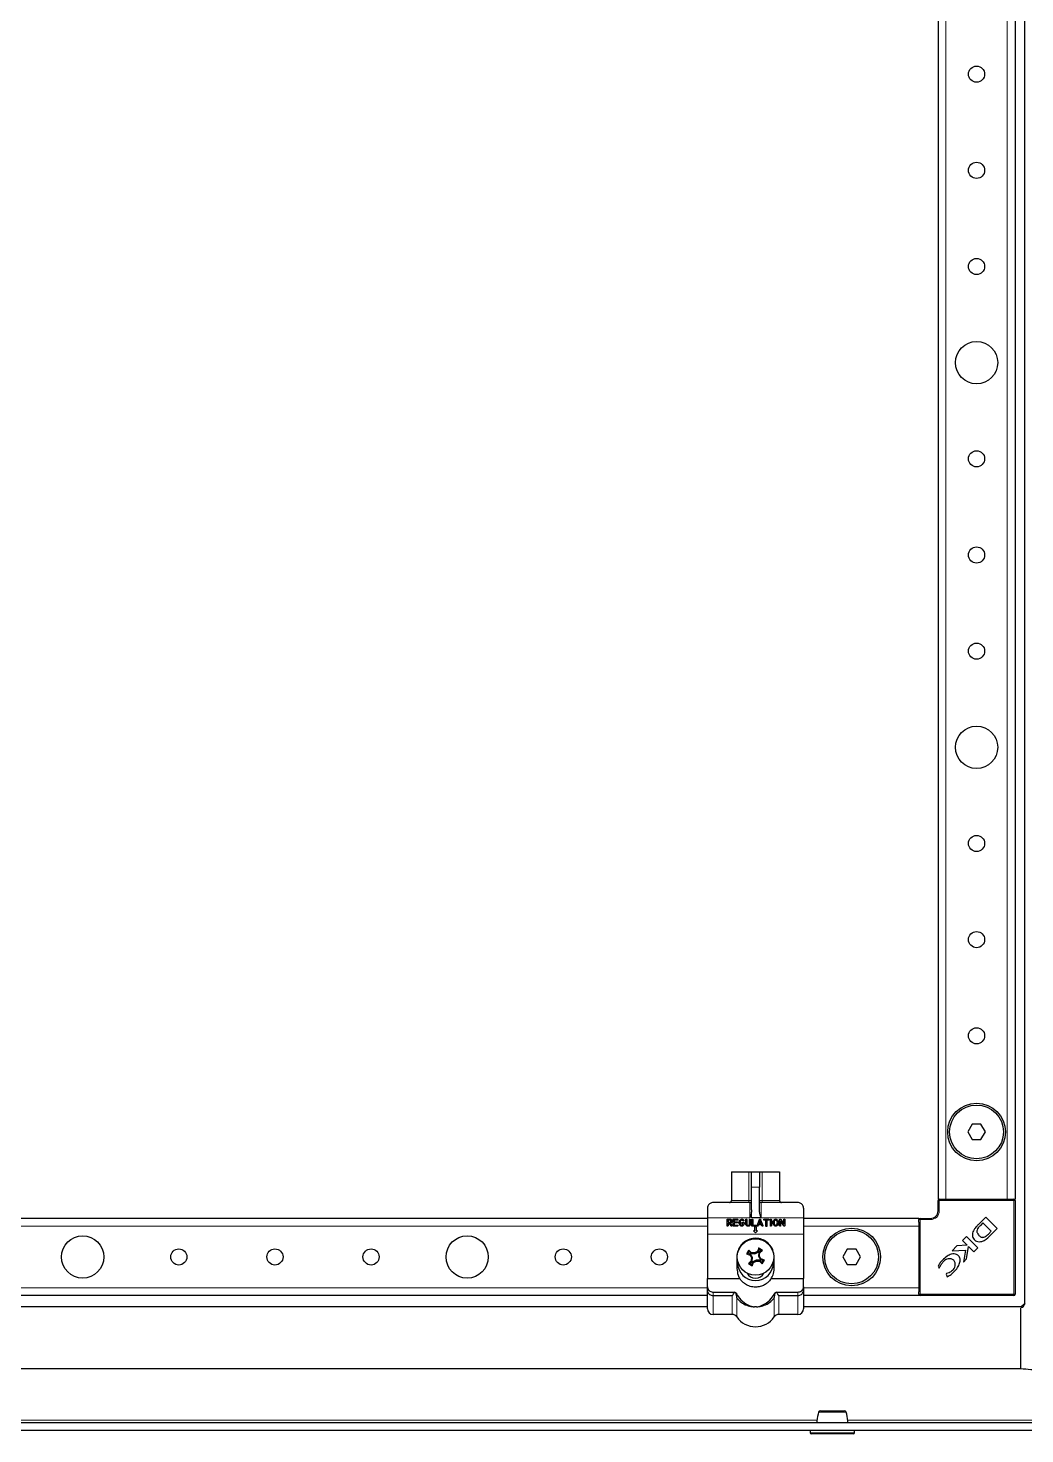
# Model space of a CAD drawing. Header units: millimetres. Extents: x -367 to 1520, y -1456 to 1043.
# Drawn here: x 1069 to 1328.3, y -1275.1 to -909.6 of the extents above; entities that cross this region are included whole.
import ezdxf

# ---------------------------------------------------------------- set-up
doc = ezdxf.new("R2010")
doc.units = ezdxf.units.MM

msp = doc.modelspace()

# ---------------------------------------------------------------- linework, layer by layer
at = {"color": 7, "linetype": 'Continuous', "lineweight": 25}
for p, q in [((1328.21, 847.88), (1328.21, -1241.12)), ((1305.71, 820.88), (1305.71, -1214.12)), ((1325.71, 820.88), (1325.71, -1214.12)), ((1314.55, -1194.62), (1313.4, -1196.62)), ((1316.86, -1194.62), (1314.55, -1194.62)), ((1318.02, -1196.62), (1316.86, -1194.62)), ((1313.4, -1196.62), (1314.55, -1198.62)), ((1314.55, -1198.62), (1316.86, -1198.62)), ((1316.86, -1198.62), (1318.02, -1196.62)), ((1251.96, -1206.97), (1251.96, -1214.47)), ((1251.96, -1206.97), (1256.48, -1206.97)), ((1256.48, -1206.97), (1257.21, -1206.97)), ((1257.21, -1206.97), (1259.21, -1206.97)), ((1257.21, -1210.97), (1257.21, -1206.97)), ((1259.21, -1206.97), (1259.21, -1210.97)), ((1259.21, -1206.97), (1259.93, -1206.97)), ((1259.93, -1206.97), (1264.46, -1206.97)), ((1264.46, -1206.97), (1264.46, -1214.47)), ((1257.21, -1216.91), (1257.21, -1210.97)), ((1259.21, -1216.91), (1259.21, -1210.97)), ((1245.71, -1216.47), (1245.71, -1218.97)), ((1256.71, -1214.97), (1247.21, -1214.97)), ((1269.21, -1214.97), (1259.71, -1214.97)), ((1270.71, -1216.47), (1270.71, -1218.97)), ((1305.71, -1214.12), (1306.01, -1214.12)), ((1305.71, -1217.12), (1305.71, -1214.42)), ((1306.01, -1214.12), (1306.65, -1214.12)), ((1306.65, -1214.12), (1307.71, -1214.12)), ((1307.71, -1214.12), (1323.71, -1214.12)), ((1323.71, -1214.12), (1324.76, -1214.12)), ((1324.76, -1214.12), (1325.41, -1214.12)), ((1325.41, -1214.12), (1325.71, -1214.12)), ((1325.71, -1214.42), (1325.71, -1238.82)), ((1245.71, -1219.12), (865.71, -1219.12)), ((1245.71, -1218.97), (1245.71, -1223.22)), ((1250.8, -1220.99), (1250.8, -1219.32)), ((1250.8, -1219.32), (1251.56, -1219.32)), ((1251.56, -1219.58), (1251.06, -1219.58)), ((1251.06, -1219.58), (1251.06, -1220.09)), ((1251.06, -1220.09), (1251.65, -1220.09)), ((1251.35, -1220.35), (1251.06, -1220.35)), ((1251.06, -1220.35), (1251.06, -1220.98)), ((1251.85, -1221.06), (1251.35, -1220.35)), ((1251.66, -1220.35), (1252.06, -1220.92)), ((1252.41, -1219.32), (1253.47, -1219.32)), ((1252.41, -1221.09), (1252.41, -1219.32)), ((1253.47, -1219.58), (1252.67, -1219.58)), ((1252.67, -1219.58), (1252.67, -1219.99)), ((1252.67, -1219.99), (1253.42, -1219.99)), ((1253.42, -1220.26), (1252.67, -1220.26)), ((1252.67, -1220.26), (1252.67, -1220.83)), ((1254.74, -1220.16), (1255.24, -1220.16)), ((1254.94, -1220.42), (1254.74, -1220.42)), ((1255.24, -1220.16), (1255.24, -1220.46)), ((1255.67, -1220.51), (1255.67, -1219.43)), ((1255.93, -1219.43), (1255.93, -1220.51)), ((1256.67, -1220.49), (1256.67, -1219.43)), ((1256.94, -1219.43), (1256.94, -1220.5)), ((1257.23, -1221.12), (1257.23, -1219.46)), ((1257.49, -1219.46), (1257.49, -1220.86)), ((1258.65, -1220.94), (1259.22, -1219.41)), ((1259.38, -1219.65), (1259.08, -1220.52)), ((1259.08, -1220.52), (1259.71, -1220.52)), ((1259.71, -1220.52), (1259.38, -1219.65)), ((1259.55, -1219.43), (1260.14, -1220.94)), ((1260.48, -1219.32), (1261.6, -1219.32)), ((1260.89, -1219.58), (1260.48, -1219.58)), ((1260.89, -1221.05), (1260.89, -1219.58)), ((1261.6, -1219.58), (1261.2, -1219.58)), ((1261.2, -1219.58), (1261.2, -1221.05)), ((1262.07, -1220.99), (1262.07, -1219.45)), ((1262.33, -1219.45), (1262.33, -1220.99)), ((1264.49, -1220.98), (1264.49, -1219.42)), ((1265.59, -1221.01), (1264.75, -1219.74)), ((1264.75, -1219.74), (1264.75, -1220.98)), ((1264.76, -1219.38), (1265.57, -1220.61)), ((1265.57, -1220.61), (1265.57, -1219.43)), ((1265.83, -1219.43), (1265.83, -1220.99)), ((1270.71, -1218.97), (1270.71, -1223.22)), ((1300.71, -1219.12), (1270.71, -1219.12)), ((1300.71, -1219.12), (1300.71, -1219.42)), ((1300.71, -1220.07), (1300.71, -1219.42)), ((1300.71, -1220.07), (1300.71, -1221.12)), ((1301.01, -1219.12), (1303.71, -1219.12)), ((1316.21, -1220.66), (1316.19, -1220.67)), ((1318.1, -1218.77), (1316.21, -1220.66)), ((1317.36, -1220.25), (1316.7, -1220.93)), ((1319.54, -1222.43), (1317.36, -1220.25)), ((1321.06, -1221.73), (1318.1, -1218.77)), ((1245.71, -1223.22), (1245.71, -1234.72)), ((1253.47, -1221.09), (1252.41, -1221.09)), ((1252.67, -1220.83), (1253.47, -1220.83)), ((1258.29, -1221.12), (1257.23, -1221.12)), ((1257.49, -1220.86), (1258.29, -1220.86)), ((1257.71, -1222.32), (1258.21, -1222.82)), ((1257.96, -1222.32), (1257.71, -1222.32)), ((1258.46, -1221.32), (1257.96, -1221.32)), ((1257.96, -1221.32), (1257.96, -1222.32)), ((1258.21, -1222.82), (1258.71, -1222.32)), ((1258.46, -1222.32), (1258.46, -1221.32)), ((1258.71, -1222.32), (1258.46, -1222.32)), ((1258.99, -1220.78), (1258.89, -1221.03)), ((1259.8, -1220.78), (1258.99, -1220.78)), ((1259.89, -1221.03), (1259.8, -1220.78)), ((1270.71, -1223.22), (1270.71, -1234.72)), ((1300.71, -1221.12), (1300.71, -1237.12)), ((1313.1, -1223.77), (1312.04, -1224.83)), ((1316.06, -1226.73), (1313.1, -1223.77)), ((1318.82, -1223.17), (1319.54, -1222.43)), ((1319.07, -1223.72), (1321.06, -1221.73)), ((1256.19, -1228.17), (1256.52, -1227.66)), ((1256.52, -1227.66), (1256.5, -1227.34)), ((1256.52, -1227.66), (1257.07, -1228.24)), ((1258.03, -1228.3), (1258.9, -1227.86)), ((1258.9, -1227.86), (1258.71, -1227.7)), ((1258.9, -1227.86), (1259.16, -1227.1)), ((1259.08, -1227.98), (1259.03, -1228.95)), ((1259.16, -1227.1), (1259.05, -1226.79)), ((1259.67, -1227.43), (1259.08, -1227.98)), ((1259.08, -1227.98), (1259.3, -1228.08)), ((1259.16, -1227.1), (1259.67, -1227.43)), ((1259.67, -1227.43), (1259.99, -1227.41)), ((1282.05, -1227.12), (1280.9, -1229.12)), ((1284.36, -1227.12), (1282.05, -1227.12)), ((1285.52, -1229.12), (1284.36, -1227.12)), ((1310.62, -1226.24), (1309.34, -1227.53)), ((1309.34, -1227.53), (1312.81, -1227.35)), ((1313.28, -1226.07), (1310.62, -1226.24)), ((1312.04, -1224.83), (1313.28, -1226.07)), ((1312.81, -1227.35), (1312.34, -1230.45)), ((1313.13, -1229.65), (1313.62, -1226.39)), ((1313.62, -1226.39), (1315.01, -1227.78)), ((1315.01, -1227.78), (1316.06, -1226.73)), ((1253.36, -1229.12), (1253.36, -1232.12)), ((1253.56, -1230.62), (1253.36, -1230.62)), ((1256.19, -1228.17), (1255.88, -1228.27)), ((1256.95, -1228.43), (1256.19, -1228.17)), ((1256.75, -1230.8), (1256.42, -1230.83)), ((1256.75, -1230.8), (1257.33, -1230.26)), ((1257.26, -1231.13), (1256.75, -1230.8)), ((1256.95, -1228.43), (1256.79, -1228.61)), ((1257.39, -1229.29), (1256.95, -1228.43)), ((1257.07, -1228.24), (1257.17, -1228.02)), ((1257.07, -1228.24), (1258.03, -1228.3)), ((1257.33, -1230.26), (1257.11, -1230.16)), ((1257.39, -1229.29), (1257.15, -1229.34)), ((1257.52, -1230.38), (1257.26, -1231.13)), ((1257.26, -1231.13), (1257.36, -1231.44)), ((1257.33, -1230.26), (1257.39, -1229.29)), ((1258.38, -1229.94), (1257.52, -1230.38)), ((1257.52, -1230.38), (1257.7, -1230.54)), ((1258.03, -1228.3), (1257.98, -1228.06)), ((1258.38, -1229.94), (1258.43, -1230.18)), ((1259.35, -1229.99), (1258.38, -1229.94)), ((1259.03, -1228.95), (1259.27, -1228.9)), ((1259.03, -1228.95), (1259.47, -1229.81)), ((1259.35, -1229.99), (1259.25, -1230.21)), ((1259.89, -1230.58), (1259.35, -1229.99)), ((1259.47, -1229.81), (1259.63, -1229.63)), ((1259.47, -1229.81), (1260.22, -1230.07)), ((1260.22, -1230.07), (1259.89, -1230.58)), ((1259.89, -1230.58), (1259.92, -1230.9)), ((1260.22, -1230.07), (1260.53, -1229.96)), ((1263.06, -1230.62), (1262.86, -1230.62)), ((1263.06, -1232.12), (1263.06, -1229.12)), ((1280.9, -1229.12), (1282.05, -1231.12)), ((1282.05, -1231.12), (1284.36, -1231.12)), ((1284.36, -1231.12), (1285.52, -1229.12)), ((1305.71, -1231.49), (1305.96, -1232)), ((1312.34, -1230.45), (1313.13, -1229.65)), ((1245.71, -1236.86), (1245.71, -1234.72)), ((1245.71, -1234.72), (1254.12, -1234.72)), ((1262.3, -1234.72), (1270.71, -1234.72)), ((1270.71, -1236.86), (1270.71, -1234.72)), ((1305.96, -1232), (1306.07, -1231.89)), ((1307.91, -1233.44), (1307.77, -1233.57)), ((1307.77, -1233.57), (1308.1, -1234.26)), ((1245.71, -1237.77), (1245.71, -1236.86)), ((1245.71, -1242.57), (1245.71, -1237.77)), ((1247.21, -1238.26), (1252.73, -1238.26)), ((1263.69, -1238.26), (1269.21, -1238.26)), ((1270.71, -1236.86), (1270.71, -1237.77)), ((1270.71, -1237.77), (1270.71, -1242.57)), ((1300.71, -1237.12), (1300.71, -1238.17)), ((1300.71, -1238.82), (1300.71, -1238.17)), ((1300.71, -1238.82), (1300.71, -1239.12)), ((1245.71, -1242.12), (839.21, -1242.12)), ((1245.71, -1239.12), (865.71, -1239.12)), ((1247.21, -1239.15), (1252.12, -1239.15)), ((1264.3, -1239.15), (1269.21, -1239.15)), ((1300.71, -1239.12), (1270.71, -1239.12)), ((1327.21, -1242.12), (1270.71, -1242.12)), ((1325.41, -1239.12), (1301.01, -1239.12)), ((1327.21, -1258.12), (1327.21, -1242.45)), ((1252.12, -1244.07), (1247.21, -1244.07)), ((1269.21, -1244.07), (1264.3, -1244.07)), ((839.21, -1258.12), (1327.21, -1258.12)), ((788.51, -1272.12), (1377.91, -1272.12)), ((788.51, -1274.12), (1377.91, -1274.12)), ((1272.46, -1274.12), (1272.46, -1274.87)), ((1283.71, -1275.12), (1272.71, -1275.12)), ((1283.96, -1274.87), (1283.96, -1274.12))]:
    msp.add_line(p, q, dxfattribs=at)
at = {"color": 8, "linetype": 'Continuous', "lineweight": 18}
for p, q in [((1307.71, 820.88), (1307.71, -1214.12)), ((1323.71, 820.88), (1323.71, -1214.12)), ((1256.48, -1214.47), (1256.48, -1206.97)), ((1259.93, -1206.97), (1259.93, -1214.47)), ((1259.21, -1210.97), (1257.21, -1210.97)), ((1251.96, -1214.47), (1256.48, -1214.47)), ((1256.48, -1214.47), (1257.21, -1214.47)), ((1256.71, -1218.97), (1256.71, -1214.97)), ((1257.21, -1218.97), (1257.21, -1216.91)), ((1259.21, -1214.47), (1259.93, -1214.47)), ((1259.71, -1214.97), (1259.71, -1218.9)), ((1259.93, -1214.47), (1264.46, -1214.47)), ((1305.71, -1214.42), (1306.01, -1214.42)), ((1306.01, -1214.42), (1306.01, -1214.12)), ((1306.01, -1214.42), (1306.01, -1217.12)), ((1325.41, -1214.42), (1306.01, -1214.42)), ((1325.41, -1214.42), (1325.41, -1214.12)), ((1325.41, -1238.82), (1325.41, -1214.42)), ((1325.41, -1214.42), (1325.71, -1214.42)), ((1256.71, -1218.97), (1245.71, -1218.97)), ((1270.71, -1218.97), (1257.21, -1218.97)), ((1300.71, -1219.42), (1301.01, -1219.42)), ((1301.01, -1219.42), (1301.01, -1219.12)), ((1303.71, -1219.42), (1301.01, -1219.42)), ((1301.01, -1219.42), (1301.01, -1238.82)), ((1303.71, -1219.12), (1303.71, -1219.42)), ((1305.71, -1217.12), (1306.01, -1217.12)), ((1245.71, -1221.12), (865.71, -1221.12)), ((1270.71, -1223.22), (1245.71, -1223.22)), ((1300.71, -1221.12), (1270.71, -1221.12)), ((1245.71, -1237.12), (865.71, -1237.12)), ((1247.21, -1238.26), (1247.21, -1239.15)), ((1269.21, -1239.15), (1269.21, -1238.26)), ((1300.71, -1237.12), (1270.71, -1237.12)), ((1300.71, -1238.82), (1301.01, -1238.82)), ((1301.01, -1238.82), (1325.41, -1238.82)), ((1301.01, -1239.12), (1301.01, -1238.82)), ((1325.41, -1238.82), (1325.41, -1239.12)), ((1325.41, -1238.82), (1325.71, -1238.82)), ((1247.21, -1239.15), (1247.21, -1244.07)), ((1252.12, -1244.07), (1252.12, -1239.15)), ((1253.35, -1239.75), (1253.35, -1244.72)), ((1263.06, -1244.72), (1263.06, -1239.75)), ((1264.3, -1239.15), (1264.3, -1244.07)), ((1269.21, -1244.07), (1269.21, -1239.15)), ((1274.24, -1271.52), (892.18, -1271.52)), ((1377.61, -1271.52), (1282.18, -1271.52)), ((1272.46, -1274.87), (1283.96, -1274.87))]:
    msp.add_line(p, q, dxfattribs=at)
at = {"color": 8, "linetype": 'Continuous', "lineweight": 18, "flags": 128}
for points in [[(1256.48, -1214.47), (1256.48, -1214.57), (1256.47, -1214.66), (1256.46, -1214.75), (1256.44, -1214.82), (1256.42, -1214.88), (1256.4, -1214.93), (1256.37, -1214.96), (1256.35, -1214.97)], [(1260.07, -1214.97), (1260.04, -1214.96), (1260.02, -1214.93), (1259.99, -1214.88), (1259.97, -1214.82), (1259.96, -1214.75), (1259.94, -1214.66), (1259.94, -1214.57), (1259.93, -1214.47)]]:
    msp.add_lwpolyline(points, dxfattribs=at)
at = {"color": 7, "linetype": 'Continuous', "lineweight": 25}
for centre, radius in [((1315.71, -921.62), 2.1), ((1315.71, -946.62), 2.1), ((1315.71, -971.62), 2.1), ((1315.71, -996.62), 5.5), ((1315.71, -1021.62), 2.1), ((1315.71, -1046.62), 2.1), ((1315.71, -1071.62), 2.1), ((1315.71, -1096.62), 5.5), ((1315.71, -1121.62), 2.1), ((1315.71, -1146.62), 2.1), ((1315.71, -1171.62), 2.1), ((1315.71, -1196.62), 7.5), ((1315.71, -1196.62), 7), ((1083.21, -1229.12), 5.5), ((1183.21, -1229.12), 5.5), ((1283.21, -1229.12), 7.5), ((1283.21, -1229.12), 7), ((1108.21, -1229.12), 2.1), ((1133.21, -1229.12), 2.1), ((1158.21, -1229.12), 2.1), ((1208.21, -1229.12), 2.1), ((1233.21, -1229.12), 2.1), ((1258.21, -1229.12), 4.75)]:
    msp.add_circle(centre, radius, dxfattribs=at)
for centre, radius, start, end in [((1251.46, -1214.47), 0.5, 270, 0), ((1256.71, -1214.47), 0.5, 270, 0), ((1259.71, -1214.47), 0.5, 180, 270), ((1264.96, -1214.47), 0.5, 180, 270), ((1306.01, -1214.42), 0.3, 90, 180), ((1325.41, -1214.42), 0.3, 0, 90), ((1301.01, -1219.42), 0.3, 90, 180), ((1303.71, -1217.12), 2, 270, 0), ((1315.41, -1220.51), 4.87, 290.3445, 318.7777), ((1314.63, -1218.7), 6.12, 306.9888, 313.0744), ((1318.93, -1268.67), 74.88, 146.4919, 147.3486), ((1207.53, -1276.02), 69.05, 44.0348, 44.8347), ((1291.97, -1295.6), 75.61, 116.0937, 116.7115), ((1323.52, -1251.53), 69.05, 159.0058, 159.8057), ((1218.66, -1289.84), 74.88, 56.4919, 57.3486), ((1211.31, -1178.44), 69.05, 314.0348, 314.8347), ((1258.21, -1230.62), 4.65, 180, 0), ((1280.62, -1163.81), 69.05, 249.0058, 249.8057), ((1305.11, -1279.8), 69.05, 134.0348, 134.8347), ((1297.76, -1168.4), 74.88, 236.4919, 237.3486), ((1324.69, -1195.36), 75.61, 206.0937, 206.7115), ((1332.66, -1233.13), 75.61, 177.129, 177.7468), ((1254.2, -1303.57), 75.61, 87.129, 87.7468), ((1192.9, -1206.71), 69.05, 339.0058, 339.8057), ((1224.45, -1162.64), 75.61, 296.0937, 296.7115), ((1262.22, -1154.66), 75.61, 267.129, 267.7468), ((1308.88, -1182.22), 69.05, 224.0348, 224.8347), ((1183.75, -1225.11), 75.61, 357.129, 357.7468), ((1191.73, -1262.88), 75.61, 26.0937, 26.7115), ((1235.79, -1294.43), 69.05, 69.0058, 69.8057), ((1197.49, -1189.57), 74.88, 326.4919, 327.3486), ((1308.63, -1231.52), 1.94, 53.3097, 142.3464), ((1308.2, -1231.12), 1.97, 308.454, 35.887), ((1258.21, -1232.12), 2.5, 209.1764, 330.8236), ((1301.01, -1238.82), 0.3, 180, 270), ((1325.41, -1238.82), 0.3, 270, 0), ((1247.21, -1242.57), 1.5, 180, 270), ((1269.21, -1242.57), 1.5, 270, 0), ((1252.12, -1245.57), 1.5, 34.5604, 90), ((1258.21, -1241.37), 5.9, 214.5604, 325.4396), ((1264.3, -1245.57), 1.5, 90, 145.4396), ((1275.1, -1269.62), 0.5, 89.9982, 165.4001), ((1281.32, -1269.62), 0.5, 15.316, 90.0228), ((1272.71, -1274.87), 0.25, 180, 270), ((1283.71, -1274.87), 0.25, 270, 0)]:
    msp.add_arc(centre, radius, start, end, dxfattribs=at)
at = {"color": 8, "linetype": 'Continuous', "lineweight": 18}
msp.add_arc((1303.71, -1217.12), 2.3, 270, 0, dxfattribs=at)
at = {"color": 7, "linetype": 'Continuous', "lineweight": 25}
msp.add_ellipse((16686.39, -1218.97), major_axis=(15429.18, 0), ratio=0.000259, start_param=3.123591, end_param=3.141593, dxfattribs=at)
for points, knots in [([(1247.21, -1214.97), (1247.21, -1214.97), (1247.14, -1214.97), (1246.79, -1214.99), (1246.26, -1215.23), (1245.79, -1215.81), (1245.73, -1216.28), (1245.71, -1216.47)], [0, 0, 0, 0, 0.003231, 0.101221, 0.514725, 0.80586, 1, 1, 1, 1]), ([(1257.21, -1216.91), (1257.17, -1217.24), (1257.09, -1217.95), (1256.83, -1218.61), (1256.71, -1218.96), (1256.71, -1218.97)], [0, 0, 0, 0, 0.475461, 0.994056, 1, 1, 1, 1]), ([(1259.71, -1218.9), (1259.71, -1218.9), (1259.7, -1218.9), (1259.7, -1218.89), (1259.68, -1218.87), (1259.65, -1218.79), (1259.53, -1218.46), (1259.31, -1217.83), (1259.24, -1217.23), (1259.21, -1216.91)], [0, 0, 0, 0, 0.00167, 0.003889, 0.009531, 0.034361, 0.132751, 0.526214, 1, 1, 1, 1]), ([(1270.71, -1216.47), (1270.68, -1216.28), (1270.63, -1215.81), (1270.16, -1215.23), (1269.63, -1214.99), (1269.28, -1214.97), (1269.21, -1214.97), (1269.21, -1214.97)], [0, 0, 0, 0, 0.19414, 0.485275, 0.898779, 0.996769, 1, 1, 1, 1]), ([(1251.56, -1219.32), (1251.63, -1219.33), (1251.77, -1219.34), (1251.88, -1219.42), (1251.93, -1219.46)], [0, 0, 0, 0, 0.559747, 1, 1, 1, 1]), ([(1251.75, -1219.65), (1251.72, -1219.63), (1251.66, -1219.59), (1251.59, -1219.59), (1251.56, -1219.58)], [0, 0, 0, 0, 0.559136, 1, 1, 1, 1]), ([(1251.65, -1220.09), (1251.68, -1220.08), (1251.71, -1220.08), (1251.74, -1220.05), (1251.76, -1220.04)], [0, 0, 0, 0, 0.5581742, 1, 1, 1, 1]), ([(1251.9, -1220.26), (1251.86, -1220.29), (1251.78, -1220.34), (1251.7, -1220.35), (1251.66, -1220.35)], [0, 0, 0, 0, 0.56031, 1, 1, 1, 1]), ([(1251.83, -1219.85), (1251.83, -1219.8), (1251.82, -1219.73), (1251.77, -1219.68), (1251.75, -1219.65)], [0, 0, 0, 0, 0.559692, 1, 1, 1, 1]), ([(1251.76, -1220.04), (1251.77, -1220.03), (1251.8, -1220), (1251.83, -1219.93), (1251.83, -1219.88), (1251.83, -1219.85)], [0, 0, 0, 0, 0.2799174, 0.5600596, 1, 1, 1, 1]), ([(1252.1, -1219.85), (1252.09, -1219.94), (1252.07, -1220.1), (1251.95, -1220.21), (1251.9, -1220.26)], [0, 0, 0, 0, 0.559457, 1, 1, 1, 1]), ([(1251.93, -1219.46), (1251.98, -1219.52), (1252.08, -1219.63), (1252.09, -1219.78), (1252.1, -1219.85)], [0, 0, 0, 0, 0.558947, 1, 1, 1, 1]), ([(1253.42, -1219.99), (1253.44, -1219.99), (1253.48, -1219.99), (1253.54, -1220.02), (1253.57, -1220.07), (1253.57, -1220.11), (1253.57, -1220.12)], [0, 0, 0, 0, 0.280945, 0.559897, 0.779525, 1, 1, 1, 1]), ([(1253.57, -1220.12), (1253.57, -1220.15), (1253.57, -1220.19), (1253.51, -1220.25), (1253.45, -1220.25), (1253.42, -1220.26)], [0, 0, 0, 0, 0.281099, 0.559768, 1, 1, 1, 1]), ([(1253.47, -1219.32), (1253.49, -1219.32), (1253.54, -1219.32), (1253.59, -1219.35), (1253.62, -1219.4), (1253.62, -1219.44), (1253.62, -1219.45)], [0, 0, 0, 0, 0.280872, 0.559701, 0.779382, 1, 1, 1, 1]), ([(1253.62, -1219.45), (1253.62, -1219.47), (1253.62, -1219.52), (1253.56, -1219.58), (1253.5, -1219.58), (1253.47, -1219.58)], [0, 0, 0, 0, 0.281053, 0.559663, 1, 1, 1, 1]), ([(1253.97, -1220.22), (1253.97, -1220.09), (1253.98, -1219.84), (1254.11, -1219.64), (1254.16, -1219.55)], [0, 0, 0, 0, 0.56034, 1, 1, 1, 1]), ([(1254.16, -1220.83), (1254.09, -1220.72), (1253.98, -1220.53), (1253.97, -1220.32), (1253.97, -1220.22)], [0, 0, 0, 0, 0.559347, 1, 1, 1, 1]), ([(1254.16, -1219.55), (1254.24, -1219.47), (1254.37, -1219.33), (1254.57, -1219.31), (1254.65, -1219.3)], [0, 0, 0, 0, 0.559217, 1, 1, 1, 1]), ([(1254.64, -1219.56), (1254.61, -1219.56), (1254.54, -1219.57), (1254.41, -1219.65), (1254.25, -1219.86), (1254.24, -1220.08), (1254.23, -1220.22)], [0, 0, 0, 0, 0.125332, 0.250695, 0.500738, 1, 1, 1, 1]), ([(1254.23, -1220.22), (1254.23, -1220.31), (1254.24, -1220.46), (1254.32, -1220.59), (1254.35, -1220.65)], [0, 0, 0, 0, 0.5599802, 1, 1, 1, 1]), ([(1254.35, -1220.65), (1254.4, -1220.71), (1254.48, -1220.82), (1254.61, -1220.85), (1254.67, -1220.86)], [0, 0, 0, 0, 0.560858, 1, 1, 1, 1]), ([(1254.61, -1220.29), (1254.61, -1220.27), (1254.62, -1220.23), (1254.65, -1220.18), (1254.7, -1220.16), (1254.73, -1220.16), (1254.74, -1220.16)], [0, 0, 0, 0, 0.280637, 0.55889, 0.779144, 1, 1, 1, 1]), ([(1254.74, -1220.42), (1254.72, -1220.42), (1254.68, -1220.42), (1254.63, -1220.39), (1254.61, -1220.34), (1254.61, -1220.31), (1254.61, -1220.29)], [0, 0, 0, 0, 0.280664, 0.558735, 0.779002, 1, 1, 1, 1]), ([(1254.83, -1219.61), (1254.8, -1219.59), (1254.74, -1219.56), (1254.67, -1219.56), (1254.64, -1219.56)], [0, 0, 0, 0, 0.5586335, 1, 1, 1, 1]), ([(1254.65, -1219.3), (1254.72, -1219.3), (1254.85, -1219.3), (1254.95, -1219.36), (1255, -1219.39)], [0, 0, 0, 0, 0.560514, 1, 1, 1, 1]), ([(1254.94, -1219.72), (1254.92, -1219.7), (1254.89, -1219.66), (1254.85, -1219.62), (1254.83, -1219.61)], [0, 0, 0, 0, 0.560467, 1, 1, 1, 1]), ([(1254.91, -1220.69), (1254.92, -1220.64), (1254.94, -1220.55), (1254.94, -1220.46), (1254.94, -1220.42)], [0, 0, 0, 0, 0.559597, 1, 1, 1, 1]), ([(1255.05, -1219.78), (1255.02, -1219.78), (1254.98, -1219.77), (1254.95, -1219.74), (1254.94, -1219.72)], [0, 0, 0, 0, 0.558039, 1, 1, 1, 1]), ([(1255, -1219.39), (1255.04, -1219.42), (1255.1, -1219.47), (1255.15, -1219.54), (1255.17, -1219.57)], [0, 0, 0, 0, 0.559542, 1, 1, 1, 1]), ([(1255.24, -1220.46), (1255.23, -1220.57), (1255.22, -1220.77), (1255.09, -1220.93), (1255.03, -1220.99)], [0, 0, 0, 0, 0.560493, 1, 1, 1, 1]), ([(1255.2, -1219.66), (1255.2, -1219.68), (1255.19, -1219.72), (1255.14, -1219.76), (1255.1, -1219.78), (1255.06, -1219.78), (1255.05, -1219.78)], [0, 0, 0, 0, 0.2777088, 0.5582085, 0.77892, 1, 1, 1, 1]), ([(1255.17, -1219.57), (1255.18, -1219.59), (1255.2, -1219.61), (1255.2, -1219.64), (1255.2, -1219.66)], [0, 0, 0, 0, 0.560691, 1, 1, 1, 1]), ([(1255.67, -1219.43), (1255.67, -1219.41), (1255.67, -1219.37), (1255.7, -1219.32), (1255.74, -1219.3), (1255.77, -1219.3), (1255.79, -1219.3)], [0, 0, 0, 0, 0.280849, 0.55949, 0.779158, 1, 1, 1, 1]), ([(1255.88, -1220.98), (1255.81, -1220.91), (1255.69, -1220.77), (1255.67, -1220.59), (1255.67, -1220.51)], [0, 0, 0, 0, 0.5583321, 1, 1, 1, 1]), ([(1255.79, -1219.3), (1255.81, -1219.3), (1255.85, -1219.3), (1255.9, -1219.33), (1255.93, -1219.38), (1255.93, -1219.41), (1255.93, -1219.43)], [0, 0, 0, 0, 0.28091, 0.559174, 0.779166, 1, 1, 1, 1]), ([(1255.93, -1220.51), (1255.94, -1220.57), (1255.94, -1220.67), (1256.02, -1220.75), (1256.05, -1220.78)], [0, 0, 0, 0, 0.560313, 1, 1, 1, 1]), ([(1256.3, -1220.86), (1256.36, -1220.85), (1256.47, -1220.84), (1256.6, -1220.75), (1256.67, -1220.62), (1256.67, -1220.54), (1256.67, -1220.49)], [0, 0, 0, 0, 0.280935, 0.559487, 0.779245, 1, 1, 1, 1]), ([(1256.94, -1220.5), (1256.93, -1220.59), (1256.92, -1220.77), (1256.76, -1220.99), (1256.54, -1221.09), (1256.4, -1221.11), (1256.33, -1221.12)], [0, 0, 0, 0, 0.280416, 0.558636, 0.778958, 1, 1, 1, 1]), ([(1256.67, -1219.43), (1256.68, -1219.41), (1256.68, -1219.37), (1256.7, -1219.32), (1256.75, -1219.3), (1256.78, -1219.3), (1256.8, -1219.3)], [0, 0, 0, 0, 0.2809, 0.559498, 0.779148, 1, 1, 1, 1]), ([(1256.8, -1219.3), (1256.82, -1219.3), (1256.86, -1219.3), (1256.91, -1219.33), (1256.94, -1219.38), (1256.94, -1219.41), (1256.94, -1219.43)], [0, 0, 0, 0, 0.280888, 0.559023, 0.779155, 1, 1, 1, 1]), ([(1257.23, -1219.46), (1257.23, -1219.44), (1257.23, -1219.4), (1257.26, -1219.35), (1257.3, -1219.32), (1257.33, -1219.32), (1257.35, -1219.32)], [0, 0, 0, 0, 0.280912, 0.559405, 0.779108, 1, 1, 1, 1]), ([(1257.35, -1219.32), (1257.37, -1219.32), (1257.41, -1219.32), (1257.46, -1219.36), (1257.49, -1219.41), (1257.49, -1219.44), (1257.49, -1219.46)], [0, 0, 0, 0, 0.2808126, 0.5590988, 0.7791702, 1, 1, 1, 1]), ([(1259.22, -1219.41), (1259.23, -1219.39), (1259.24, -1219.36), (1259.29, -1219.31), (1259.34, -1219.3), (1259.37, -1219.3)], [0, 0, 0, 0, 0.281465, 0.561772, 1, 1, 1, 1]), ([(1259.37, -1219.3), (1259.39, -1219.3), (1259.44, -1219.3), (1259.51, -1219.34), (1259.53, -1219.39), (1259.55, -1219.43)], [0, 0, 0, 0, 0.281226, 0.561522, 1, 1, 1, 1]), ([(1260.34, -1219.45), (1260.34, -1219.43), (1260.35, -1219.39), (1260.38, -1219.34), (1260.43, -1219.32), (1260.46, -1219.32), (1260.48, -1219.32)], [0, 0, 0, 0, 0.280713, 0.558701, 0.779045, 1, 1, 1, 1]), ([(1260.48, -1219.58), (1260.46, -1219.58), (1260.42, -1219.58), (1260.37, -1219.55), (1260.34, -1219.5), (1260.34, -1219.47), (1260.34, -1219.45)], [0, 0, 0, 0, 0.2807603, 0.5588212, 0.7789154, 1, 1, 1, 1]), ([(1261.6, -1219.32), (1261.62, -1219.32), (1261.66, -1219.32), (1261.72, -1219.35), (1261.75, -1219.4), (1261.75, -1219.44), (1261.76, -1219.45)], [0, 0, 0, 0, 0.280951, 0.559967, 0.779431, 1, 1, 1, 1]), ([(1261.76, -1219.45), (1261.75, -1219.48), (1261.75, -1219.52), (1261.69, -1219.58), (1261.63, -1219.58), (1261.6, -1219.58)], [0, 0, 0, 0, 0.2810191, 0.5596788, 1, 1, 1, 1]), ([(1262.07, -1219.45), (1262.07, -1219.43), (1262.07, -1219.4), (1262.1, -1219.35), (1262.14, -1219.32), (1262.17, -1219.32), (1262.19, -1219.32)], [0, 0, 0, 0, 0.280828, 0.559417, 0.779393, 1, 1, 1, 1]), ([(1262.19, -1219.32), (1262.21, -1219.32), (1262.25, -1219.32), (1262.3, -1219.35), (1262.33, -1219.4), (1262.33, -1219.44), (1262.33, -1219.45)], [0, 0, 0, 0, 0.280765, 0.559178, 0.779175, 1, 1, 1, 1]), ([(1262.79, -1220.22), (1262.79, -1220.09), (1262.81, -1219.87), (1262.91, -1219.68), (1262.96, -1219.59)], [0, 0, 0, 0, 0.559914, 1, 1, 1, 1]), ([(1262.97, -1220.84), (1262.91, -1220.73), (1262.8, -1220.53), (1262.79, -1220.31), (1262.79, -1220.22)], [0, 0, 0, 0, 0.5591489, 1, 1, 1, 1]), ([(1262.96, -1219.59), (1263.03, -1219.5), (1263.15, -1219.34), (1263.35, -1219.31), (1263.44, -1219.3)], [0, 0, 0, 0, 0.560137, 1, 1, 1, 1]), ([(1263.15, -1219.76), (1263.12, -1219.85), (1263.06, -1219.99), (1263.05, -1220.15), (1263.05, -1220.22)], [0, 0, 0, 0, 0.559075, 1, 1, 1, 1]), ([(1263.05, -1220.22), (1263.05, -1220.3), (1263.06, -1220.46), (1263.13, -1220.6), (1263.16, -1220.66)], [0, 0, 0, 0, 0.560273, 1, 1, 1, 1]), ([(1263.43, -1219.56), (1263.4, -1219.56), (1263.33, -1219.57), (1263.22, -1219.64), (1263.18, -1219.72), (1263.15, -1219.76)], [0, 0, 0, 0, 0.279832, 0.559843, 1, 1, 1, 1]), ([(1263.16, -1220.66), (1263.2, -1220.72), (1263.28, -1220.83), (1263.41, -1220.85), (1263.46, -1220.86)], [0, 0, 0, 0, 0.5605673, 1, 1, 1, 1]), ([(1263.78, -1219.77), (1263.73, -1219.7), (1263.64, -1219.59), (1263.5, -1219.57), (1263.43, -1219.56)], [0, 0, 0, 0, 0.5595959, 1, 1, 1, 1]), ([(1263.44, -1219.3), (1263.49, -1219.3), (1263.61, -1219.31), (1263.81, -1219.4), (1263.91, -1219.52), (1263.97, -1219.59)], [0, 0, 0, 0, 0.280496, 0.560765, 1, 1, 1, 1]), ([(1263.46, -1220.86), (1263.5, -1220.85), (1263.57, -1220.85), (1263.7, -1220.78), (1263.75, -1220.71), (1263.79, -1220.66)], [0, 0, 0, 0, 0.280435, 0.560605, 1, 1, 1, 1]), ([(1263.89, -1220.22), (1263.89, -1220.13), (1263.88, -1219.97), (1263.81, -1219.83), (1263.78, -1219.77)], [0, 0, 0, 0, 0.560046, 1, 1, 1, 1]), ([(1263.79, -1220.66), (1263.82, -1220.58), (1263.88, -1220.44), (1263.89, -1220.28), (1263.89, -1220.22)], [0, 0, 0, 0, 0.559133, 1, 1, 1, 1]), ([(1263.97, -1219.59), (1264.03, -1219.7), (1264.14, -1219.9), (1264.15, -1220.12), (1264.15, -1220.22)], [0, 0, 0, 0, 0.559312, 1, 1, 1, 1]), ([(1264.15, -1220.22), (1264.15, -1220.34), (1264.13, -1220.56), (1264.02, -1220.75), (1263.98, -1220.84)], [0, 0, 0, 0, 0.559865, 1, 1, 1, 1]), ([(1264.49, -1219.42), (1264.49, -1219.41), (1264.49, -1219.37), (1264.52, -1219.32), (1264.56, -1219.3), (1264.59, -1219.3), (1264.61, -1219.3)], [0, 0, 0, 0, 0.280941, 0.559114, 0.779089, 1, 1, 1, 1]), ([(1264.61, -1219.3), (1264.62, -1219.3), (1264.66, -1219.3), (1264.71, -1219.32), (1264.74, -1219.36), (1264.76, -1219.38)], [0, 0, 0, 0, 0.2806376, 0.5608768, 1, 1, 1, 1]), ([(1265.57, -1219.43), (1265.57, -1219.41), (1265.57, -1219.37), (1265.6, -1219.32), (1265.64, -1219.3), (1265.67, -1219.3), (1265.69, -1219.3)], [0, 0, 0, 0, 0.280888, 0.559482, 0.77927, 1, 1, 1, 1]), ([(1265.69, -1219.3), (1265.71, -1219.3), (1265.75, -1219.3), (1265.8, -1219.33), (1265.83, -1219.38), (1265.83, -1219.42), (1265.83, -1219.43)], [0, 0, 0, 0, 0.280836, 0.55925, 0.779182, 1, 1, 1, 1]), ([(1250.92, -1221.12), (1250.9, -1221.12), (1250.86, -1221.12), (1250.82, -1221.08), (1250.8, -1221.03), (1250.8, -1221), (1250.8, -1220.99)], [0, 0, 0, 0, 0.280437, 0.558281, 0.778899, 1, 1, 1, 1]), ([(1251.06, -1220.98), (1251.06, -1221.01), (1251.06, -1221.05), (1251.02, -1221.1), (1250.97, -1221.12), (1250.94, -1221.12), (1250.92, -1221.12)], [0, 0, 0, 0, 0.280498, 0.558325, 0.778868, 1, 1, 1, 1]), ([(1251.94, -1221.12), (1251.93, -1221.12), (1251.91, -1221.12), (1251.88, -1221.1), (1251.86, -1221.08), (1251.85, -1221.06)], [0, 0, 0, 0, 0.28022, 0.561305, 1, 1, 1, 1]), ([(1252.1, -1220.99), (1252.09, -1221.01), (1252.08, -1221.05), (1252.04, -1221.09), (1251.99, -1221.12), (1251.96, -1221.12), (1251.94, -1221.12)], [0, 0, 0, 0, 0.278138, 0.558544, 0.779161, 1, 1, 1, 1]), ([(1252.06, -1220.92), (1252.07, -1220.93), (1252.09, -1220.95), (1252.09, -1220.98), (1252.1, -1220.99)], [0, 0, 0, 0, 0.561079, 1, 1, 1, 1]), ([(1263.06, -1229.12), (1263.02, -1228.62), (1262.93, -1227.61), (1262.15, -1226.14), (1260.96, -1225.02), (1259.5, -1224.35), (1257.88, -1224.19), (1256.28, -1224.57), (1254.9, -1225.45), (1253.92, -1226.69), (1253.43, -1227.99), (1253.38, -1228.78), (1253.36, -1229.12)], [0, 0, 0, 0, 0.108524, 0.217459, 0.318088, 0.417791, 0.519828, 0.622975, 0.725929, 0.827131, 0.926323, 1, 1, 1, 1]), ([(1253.47, -1220.83), (1253.49, -1220.83), (1253.53, -1220.83), (1253.59, -1220.86), (1253.62, -1220.91), (1253.62, -1220.95), (1253.62, -1220.96)], [0, 0, 0, 0, 0.280912, 0.559714, 0.779499, 1, 1, 1, 1]), ([(1253.62, -1220.96), (1253.62, -1220.98), (1253.62, -1221.03), (1253.56, -1221.09), (1253.51, -1221.09), (1253.47, -1221.09)], [0, 0, 0, 0, 0.281214, 0.559901, 1, 1, 1, 1]), ([(1254.68, -1221.12), (1254.62, -1221.11), (1254.51, -1221.11), (1254.31, -1221.01), (1254.22, -1220.9), (1254.16, -1220.83)], [0, 0, 0, 0, 0.280314, 0.560507, 1, 1, 1, 1]), ([(1254.67, -1220.86), (1254.7, -1220.85), (1254.76, -1220.85), (1254.86, -1220.8), (1254.89, -1220.73), (1254.91, -1220.69)], [0, 0, 0, 0, 0.281265, 0.561609, 1, 1, 1, 1]), ([(1255.03, -1220.99), (1254.97, -1221.03), (1254.87, -1221.11), (1254.74, -1221.12), (1254.68, -1221.12)], [0, 0, 0, 0, 0.558998, 1, 1, 1, 1]), ([(1256.33, -1221.12), (1256.24, -1221.12), (1256.07, -1221.11), (1255.94, -1221.02), (1255.88, -1220.98)], [0, 0, 0, 0, 0.55925, 1, 1, 1, 1]), ([(1256.05, -1220.78), (1256.09, -1220.81), (1256.17, -1220.85), (1256.26, -1220.86), (1256.3, -1220.86)], [0, 0, 0, 0, 0.559441, 1, 1, 1, 1]), ([(1258.29, -1220.86), (1258.31, -1220.86), (1258.35, -1220.86), (1258.41, -1220.88), (1258.44, -1220.93), (1258.44, -1220.97), (1258.44, -1220.99)], [0, 0, 0, 0, 0.280855, 0.559718, 0.779518, 1, 1, 1, 1]), ([(1258.44, -1220.99), (1258.44, -1221.01), (1258.44, -1221.05), (1258.38, -1221.11), (1258.32, -1221.12), (1258.29, -1221.12)], [0, 0, 0, 0, 0.2812663, 0.5600784, 1, 1, 1, 1]), ([(1258.64, -1220.99), (1258.64, -1220.98), (1258.64, -1220.97), (1258.65, -1220.95), (1258.65, -1220.94)], [0, 0, 0, 0, 0.559504, 1, 1, 1, 1]), ([(1258.76, -1221.12), (1258.75, -1221.12), (1258.71, -1221.11), (1258.67, -1221.08), (1258.64, -1221.04), (1258.64, -1221.01), (1258.64, -1220.99)], [0, 0, 0, 0, 0.279579, 0.559194, 0.779582, 1, 1, 1, 1]), ([(1258.89, -1221.03), (1258.89, -1221.04), (1258.88, -1221.07), (1258.83, -1221.11), (1258.79, -1221.12), (1258.76, -1221.12)], [0, 0, 0, 0, 0.28077, 0.560807, 1, 1, 1, 1]), ([(1260, -1221.12), (1259.99, -1221.12), (1259.96, -1221.11), (1259.91, -1221.08), (1259.9, -1221.05), (1259.89, -1221.03)], [0, 0, 0, 0, 0.2806948, 0.5603349, 1, 1, 1, 1]), ([(1260.15, -1220.99), (1260.15, -1221.01), (1260.14, -1221.05), (1260.1, -1221.09), (1260.05, -1221.12), (1260.02, -1221.12), (1260, -1221.12)], [0, 0, 0, 0, 0.278517, 0.558613, 0.779333, 1, 1, 1, 1]), ([(1260.14, -1220.94), (1260.14, -1220.95), (1260.15, -1220.97), (1260.15, -1220.99), (1260.15, -1220.99)], [0, 0, 0, 0, 0.560081, 1, 1, 1, 1]), ([(1261.04, -1221.19), (1261.02, -1221.19), (1260.97, -1221.19), (1260.92, -1221.15), (1260.9, -1221.1), (1260.89, -1221.07), (1260.89, -1221.05)], [0, 0, 0, 0, 0.280822, 0.559059, 0.779094, 1, 1, 1, 1]), ([(1261.2, -1221.05), (1261.2, -1221.08), (1261.2, -1221.12), (1261.13, -1221.19), (1261.07, -1221.19), (1261.04, -1221.19)], [0, 0, 0, 0, 0.280801, 0.559621, 1, 1, 1, 1]), ([(1262.19, -1221.12), (1262.17, -1221.12), (1262.13, -1221.12), (1262.09, -1221.08), (1262.07, -1221.03), (1262.07, -1221), (1262.07, -1220.99)], [0, 0, 0, 0, 0.2804367, 0.5582807, 0.7788987, 1, 1, 1, 1]), ([(1262.33, -1220.99), (1262.33, -1221.01), (1262.33, -1221.05), (1262.29, -1221.1), (1262.24, -1221.12), (1262.2, -1221.12), (1262.19, -1221.12)], [0, 0, 0, 0, 0.280518, 0.5583, 0.778735, 1, 1, 1, 1]), ([(1263.46, -1221.12), (1263.41, -1221.11), (1263.3, -1221.11), (1263.11, -1221.02), (1263.02, -1220.9), (1262.97, -1220.84)], [0, 0, 0, 0, 0.280367, 0.560574, 1, 1, 1, 1]), ([(1263.98, -1220.84), (1263.9, -1220.93), (1263.76, -1221.09), (1263.55, -1221.11), (1263.46, -1221.12)], [0, 0, 0, 0, 0.559137, 1, 1, 1, 1]), ([(1264.61, -1221.12), (1264.59, -1221.12), (1264.55, -1221.11), (1264.49, -1221.07), (1264.49, -1221.02), (1264.49, -1220.98)], [0, 0, 0, 0, 0.281503, 0.560294, 1, 1, 1, 1]), ([(1264.75, -1220.98), (1264.75, -1221), (1264.75, -1221.05), (1264.71, -1221.1), (1264.66, -1221.12), (1264.63, -1221.12), (1264.61, -1221.12)], [0, 0, 0, 0, 0.280569, 0.558477, 0.77887, 1, 1, 1, 1]), ([(1265.71, -1221.12), (1265.69, -1221.12), (1265.66, -1221.11), (1265.62, -1221.07), (1265.6, -1221.03), (1265.59, -1221.01)], [0, 0, 0, 0, 0.278585, 0.558866, 1, 1, 1, 1]), ([(1265.83, -1220.99), (1265.83, -1221.01), (1265.83, -1221.04), (1265.8, -1221.09), (1265.76, -1221.12), (1265.73, -1221.12), (1265.71, -1221.12)], [0, 0, 0, 0, 0.280953, 0.559391, 0.779073, 1, 1, 1, 1]), ([(1315.06, -1222), (1314.95, -1222.21), (1314.74, -1222.6), (1314.63, -1223.23), (1314.66, -1223.82), (1314.87, -1224.36), (1315.23, -1224.79), (1315.74, -1225.08), (1316.4, -1225.2), (1316.85, -1225.12), (1317.1, -1225.07)], [0, 0, 0, 0, 0.138091, 0.265455, 0.384013, 0.496103, 0.605759, 0.71979, 0.847662, 1, 1, 1, 1]), ([(1315.74, -1221.16), (1315.6, -1221.31), (1315.36, -1221.57), (1315.15, -1221.87), (1315.06, -1222)], [0, 0, 0, 0, 0.55183, 1, 1, 1, 1]), ([(1316.19, -1220.67), (1316.12, -1220.75), (1315.96, -1220.91), (1315.81, -1221.07), (1315.74, -1221.16)], [0, 0, 0, 0, 0.486421, 1, 1, 1, 1]), ([(1316.7, -1220.93), (1316.51, -1221.13), (1316.16, -1221.49), (1315.83, -1222.03), (1315.77, -1222.48), (1315.84, -1222.82), (1316.03, -1223.18), (1316.22, -1223.39), (1316.33, -1223.5)], [0, 0, 0, 0, 0.274676, 0.503042, 0.607381, 0.716579, 0.843412, 1, 1, 1, 1]), ([(1316.33, -1223.5), (1316.43, -1223.59), (1316.6, -1223.76), (1316.88, -1223.94), (1317.15, -1224.03), (1317.48, -1224.03), (1317.88, -1223.88), (1318.16, -1223.69), (1318.32, -1223.59)], [0, 0, 0, 0, 0.176808, 0.319231, 0.43938, 0.552395, 0.749205, 1, 1, 1, 1]), ([(1306.81, -1229.98), (1306.57, -1230.25), (1306.14, -1230.71), (1305.84, -1231.26), (1305.71, -1231.49)], [0, 0, 0, 0, 0.577653, 1, 1, 1, 1]), ([(1306.07, -1231.89), (1306.21, -1231.58), (1306.48, -1231.01), (1306.9, -1230.55), (1307.1, -1230.34)], [0, 0, 0, 0, 0.547643, 1, 1, 1, 1]), ([(1311.04, -1228.86), (1310.88, -1228.72), (1310.55, -1228.44), (1309.85, -1228.27), (1308.97, -1228.4), (1307.9, -1228.97), (1307.21, -1229.61), (1306.81, -1229.98)], [0, 0, 0, 0, 0.130532, 0.266031, 0.423997, 0.666819, 1, 1, 1, 1]), ([(1309.84, -1233.02), (1310.17, -1232.65), (1310.78, -1231.96), (1311.33, -1230.79), (1311.47, -1229.85), (1311.32, -1229.2), (1311.13, -1228.97), (1311.04, -1228.86)], [0, 0, 0, 0, 0.3156741, 0.5895198, 0.8131992, 0.9090264, 1, 1, 1, 1]), ([(1253.36, -1232.12), (1253.44, -1232.74), (1253.61, -1234.02), (1254.08, -1234.66), (1254.11, -1234.71), (1254.12, -1234.72)], [0, 0, 0, 0, 0.417668, 0.852903, 1, 1, 1, 1]), ([(1262.3, -1234.72), (1262.28, -1234.75), (1262.24, -1234.82), (1261.88, -1235.32), (1261.23, -1235.96), (1260.3, -1236.54), (1259.15, -1236.93), (1257.82, -1237.02), (1256.48, -1236.72), (1255.35, -1236.09), (1254.62, -1235.41), (1254.24, -1234.91), (1254.12, -1234.73), (1254.12, -1234.72), (1254.12, -1234.72)], [0, 0, 0, 0, 0.088505, 0.177138, 0.262858, 0.344694, 0.430485, 0.525193, 0.625645, 0.723911, 0.812494, 0.894483, 0.978997, 1, 1, 1, 1]), ([(1262.3, -1234.72), (1262.35, -1234.64), (1262.46, -1234.47), (1262.98, -1233.4), (1263.04, -1232.42), (1263.06, -1232.12)], [0, 0, 0, 0, 0.378823, 0.812228, 1, 1, 1, 1]), ([(1309.42, -1232.66), (1309.16, -1232.88), (1308.72, -1233.26), (1308.15, -1233.38), (1307.91, -1233.44)], [0, 0, 0, 0, 0.579608, 1, 1, 1, 1]), ([(1308.1, -1234.26), (1308.44, -1234.08), (1309.07, -1233.74), (1309.6, -1233.25), (1309.84, -1233.02)], [0, 0, 0, 0, 0.5368, 1, 1, 1, 1]), ([(1245.71, -1236.86), (1245.72, -1237.01), (1245.75, -1237.29), (1245.99, -1237.69), (1246.35, -1238.02), (1246.78, -1238.22), (1247.08, -1238.25), (1247.21, -1238.26)], [0, 0, 0, 0, 0.205683, 0.411346, 0.618649, 0.832339, 1, 1, 1, 1]), ([(1245.71, -1237.77), (1245.71, -1237.79), (1245.71, -1237.89), (1245.74, -1238.14), (1245.91, -1238.52), (1246.25, -1238.87), (1246.7, -1239.11), (1247.04, -1239.14), (1247.21, -1239.15)], [0, 0, 0, 0, 0.017854, 0.1414054, 0.3560826, 0.5707307, 0.7853651, 1, 1, 1, 1]), ([(1252.12, -1239.15), (1252.13, -1239.15), (1252.14, -1239.15), (1252.17, -1239.14), (1252.24, -1239.11), (1252.37, -1238.96), (1252.53, -1238.67), (1252.66, -1238.4), (1252.73, -1238.26)], [0, 0, 0, 0, 0.008383, 0.019125, 0.04457, 0.140638, 0.521171, 1, 1, 1, 1]), ([(1253.09, -1238.49), (1253.08, -1238.48), (1252.96, -1238.38), (1252.83, -1238.31), (1252.73, -1238.26)], [0, 0, 0, 0, 0.1619735, 1, 1, 1, 1]), ([(1253.09, -1238.49), (1253.12, -1238.64), (1253.16, -1238.92), (1253.23, -1239.27), (1253.27, -1239.51), (1253.32, -1239.67), (1253.35, -1239.75)], [0, 0, 0, 0, 0.383006, 0.690448, 0.847653, 1, 1, 1, 1]), ([(1253.09, -1238.49), (1253.39, -1238.95), (1254.11, -1240.05), (1255.5, -1241.22), (1256.85, -1241.94), (1257.66, -1242.06), (1257.95, -1242.1)], [0, 0, 0, 0, 0.255351, 0.615516, 0.86211, 1, 1, 1, 1]), ([(1258.47, -1242.1), (1258.68, -1242.08), (1259.4, -1241.98), (1260.77, -1241.34), (1262.24, -1240.15), (1263, -1238.98), (1263.32, -1238.49)], [0, 0, 0, 0, 0.101651, 0.345128, 0.729048, 1, 1, 1, 1]), ([(1263.06, -1239.75), (1263.06, -1239.75), (1263.07, -1239.74), (1263.08, -1239.73), (1263.09, -1239.7), (1263.12, -1239.6), (1263.19, -1239.28), (1263.26, -1238.91), (1263.31, -1238.58), (1263.32, -1238.49)], [0, 0, 0, 0, 0.003748, 0.008698, 0.018275, 0.054741, 0.199177, 0.774578, 1, 1, 1, 1]), ([(1263.69, -1238.26), (1263.59, -1238.31), (1263.46, -1238.38), (1263.35, -1238.47), (1263.32, -1238.49)], [0, 0, 0, 0, 0.789403, 1, 1, 1, 1]), ([(1263.69, -1238.26), (1263.72, -1238.32), (1263.78, -1238.46), (1263.88, -1238.65), (1263.97, -1238.82), (1264.04, -1238.94), (1264.1, -1239.01), (1264.14, -1239.06), (1264.18, -1239.1), (1264.21, -1239.12), (1264.24, -1239.14), (1264.27, -1239.15), (1264.28, -1239.15), (1264.29, -1239.15), (1264.3, -1239.15)], [0, 0, 0, 0, 0.193858, 0.459768, 0.637307, 0.756, 0.835565, 0.889145, 0.925488, 0.950425, 0.97632, 0.986721, 0.99531, 1, 1, 1, 1]), ([(1269.21, -1238.26), (1269.38, -1238.24), (1269.71, -1238.21), (1270.16, -1237.96), (1270.5, -1237.6), (1270.68, -1237.21), (1270.7, -1236.96), (1270.71, -1236.86)], [0, 0, 0, 0, 0.2129, 0.425707, 0.640613, 0.853382, 1, 1, 1, 1]), ([(1269.21, -1239.15), (1269.38, -1239.14), (1269.71, -1239.11), (1270.16, -1238.87), (1270.5, -1238.52), (1270.67, -1238.14), (1270.71, -1237.89), (1270.71, -1237.79), (1270.71, -1237.77)], [0, 0, 0, 0, 0.214635, 0.429269, 0.643917, 0.858595, 0.982146, 1, 1, 1, 1]), ([(1253.35, -1239.75), (1253.54, -1239.98), (1254.06, -1240.6), (1255.16, -1241.4), (1256.56, -1241.96), (1257.52, -1242.06), (1257.95, -1242.1)], [0, 0, 0, 0, 0.169618, 0.470039, 0.762685, 1, 1, 1, 1]), ([(1258.47, -1242.1), (1258.37, -1242.11), (1258.2, -1242.12), (1258.02, -1242.11), (1257.95, -1242.1)], [0, 0, 0, 0, 0.558993, 1, 1, 1, 1]), ([(1258.47, -1242.1), (1258.9, -1242.06), (1259.85, -1241.97), (1261.25, -1241.4), (1262.36, -1240.61), (1262.88, -1239.98), (1263.06, -1239.75)], [0, 0, 0, 0, 0.237351, 0.529954, 0.830331, 1, 1, 1, 1]), ([(1328.24, -1241.12), (1328.23, -1241.25), (1328.2, -1241.5), (1328.07, -1241.7), (1327.95, -1241.79), (1327.9, -1241.89), (1327.88, -1241.96), (1327.86, -1242.02), (1327.85, -1242.06), (1327.83, -1242.09), (1327.8, -1242.14), (1327.74, -1242.19), (1327.62, -1242.25), (1327.43, -1242.29), (1327.29, -1242.28), (1327.21, -1242.28)], [0, 0, 0, 0, 0.233411, 0.418546, 0.549351, 0.595026, 0.631329, 0.647111, 0.661994, 0.676639, 0.691742, 0.725563, 0.766794, 0.872627, 1, 1, 1, 1]), ([(1327.21, -1258.12), (1328.94, -1258.29), (1332.07, -1258.59), (1336.4, -1258.07), (1339.83, -1256.65), (1342.05, -1254.33), (1343.13, -1251.56), (1343.45, -1248.52), (1343.16, -1244.95), (1342.54, -1242.47), (1342.21, -1241.12)], [0, 0, 0, 0, 0.176713, 0.320911, 0.440308, 0.54837, 0.6374, 0.738878, 0.858543, 1, 1, 1, 1]), ([(1328.21, -1241.12), (1328.06, -1241.34), (1327.79, -1241.75), (1327.39, -1242.01), (1327.21, -1242.12)], [0, 0, 0, 0, 0.561561, 1, 1, 1, 1]), ([(1274.62, -1269.47), (1274.43, -1270.21), (1274.21, -1271.07), (1274.19, -1271.99), (1274.19, -1272.12)], [0, 0, 0, 0, 0.85815, 1, 1, 1, 1]), ([(1275.1, -1269.12), (1275.14, -1269.12), (1275.22, -1269.12), (1275.78, -1269.12), (1276.58, -1269.12), (1277.58, -1269.12), (1278.64, -1269.12), (1279.43, -1269.12), (1279.82, -1269.12), (1279.91, -1269.12)], [0, 0, 0, 0, 0.158514, 0.317278, 0.475863, 0.634247, 0.792477, 0.950708, 1, 1, 1, 1]), ([(1279.91, -1269.12), (1280.1, -1269.12), (1280.57, -1269.12), (1281.12, -1269.12), (1281.24, -1269.12), (1281.31, -1269.12)], [0, 0, 0, 0, 0.256553, 0.627981, 1, 1, 1, 1]), ([(1282.23, -1272.12), (1282.23, -1271.99), (1282.21, -1271.07), (1281.99, -1270.21), (1281.8, -1269.47)], [0, 0, 0, 0, 0.1418504, 1, 1, 1, 1])]:
    msp.add_open_spline(points, degree=3, knots=knots, dxfattribs=at)
at = {"color": 8, "linetype": 'Continuous', "lineweight": 18}
for points, knots in [([(1280.18, -1269.5), (1280.07, -1269.5), (1279.62, -1269.5), (1279.1, -1269.5), (1278.3, -1269.5), (1277.48, -1269.5), (1276.33, -1269.5), (1275.39, -1269.5), (1274.8, -1269.5), (1274.55, -1269.5), (1274.62, -1269.5), (1274.62, -1269.5)], [0, 0, 0, 0, 0.048751, 0.204942, 0.205393, 0.362034, 0.518827, 0.675799, 0.832923, 0.989778, 1, 1, 1, 1]), ([(1281.77, -1269.5), (1281.78, -1269.5), (1281.84, -1269.5), (1281.53, -1269.5), (1280.95, -1269.5), (1280.4, -1269.5), (1280.18, -1269.5)], [0, 0, 0, 0, 0.083271, 0.424284, 0.764725, 1, 1, 1, 1])]:
    msp.add_open_spline(points, degree=3, knots=knots, dxfattribs=at)

doc.saveas('drawing.dxf')
